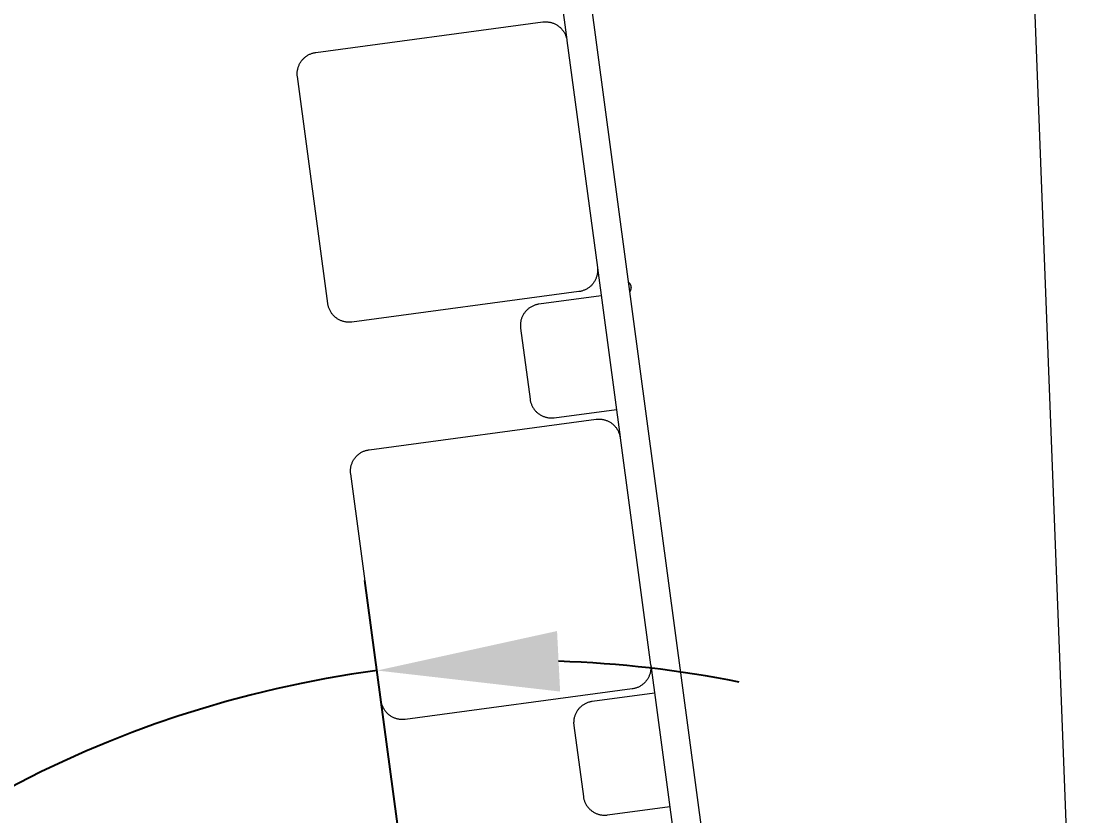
# Model space of a CAD drawing. Header units: inches. Extents: x -12 to 193, y -19 to 105.
# Drawn here: x 169.63 to 175.46, y 92.22 to 96.59 of the extents above; entities that cross this region are included whole.
import ezdxf

# ---------------------------------------------------------------- set-up
doc = ezdxf.new("R2010")
doc.units = ezdxf.units.IN
doc.layers.add('ZANO_R', color=7, linetype='Continuous', lineweight=0)
doc.layers.add('ZANO_W', color=1, linetype='Continuous', lineweight=0)
doc.styles.get("Standard").update_dxf_attribs({"font": 'arial.ttf'})
doc.dimstyles.new('amerykanie', dxfattribs={"dimtxt": 50, "dimasz": 50, "dimexe": 0.5, "dimexo": 0.5, "dimgap": 1, "dimtad": 1, "dimdec": 0, "dimzin": 0, "dimlunit": 5, "dimtxsty": 'Standard', "dimcen": 0.09, "dimclrd": 1, "dimclre": 1, "dimclrt": 1, "dimazin": 0, "dimtfac": 1, "dimtdec": 0, "dimtmove": 0, "dimatfit": 3, "dimfxl": 1, "dimtzin": 0, "dimarcsym": 1})

# ---------------------------------------------------------------- blocks, each defined once
blk = doc.blocks.new('*D370')
at = {"layer": 'ZANO_W', "color": 1, "lineweight": -2}
blk.add_line((171.9607, 90.2232), (171.5194, 93.5121), dxfattribs=at)
for start, end in [(78.71905, 88.18049), (97.64193, 180), (189.46144, 198.92289)]:
    blk.add_arc((172.3921, 87.0078), 6.0626, start, end, dxfattribs=at)
at = {"layer": 'ZANO_W', "color": 1}
for points in [[(172.5761, 93.2338), (172.5931, 92.9009), (171.5859, 93.0166)], [(166.5781, 86.025), (166.2459, 85.9975), (166.3295, 87.0078)]]:
    blk.add_solid(points, dxfattribs=at)
at = {"layer": 'ZANO_W', "color": 1, "insert": (166.8203, 91.8819), "char_height": 1.625, "attachment_point": 5, "rotation": 48.82097}
blk.add_mtext("82%%d21'", dxfattribs=at)

msp = doc.modelspace()

# ---------------------------------------------------------------- linework, layer by layer
at = {"layer": 'ZANO_R'}
for p, q in [((171.91266, 103.01551), (173.82781, 88.74185)), ((175.45768, 90.09261), (175.07388, 100.10631)), ((172.50508, 97.41595), (172.63003, 96.48466)), ((171.24896, 96.41588), (172.49762, 96.58342)), ((172.49762, 96.58342), (172.50162, 96.58388)), ((172.50162, 96.58388), (172.50564, 96.58421)), ((172.50564, 96.58421), (172.50967, 96.58441)), ((172.50967, 96.58441), (172.5137, 96.58446)), ((172.5137, 96.58446), (172.51773, 96.58438)), ((172.51773, 96.58438), (172.52176, 96.58416)), ((172.52176, 96.58416), (172.52578, 96.58381)), ((172.52578, 96.58381), (172.52978, 96.58331)), ((172.52978, 96.58331), (172.53376, 96.58268)), ((172.53376, 96.58268), (172.53772, 96.58192)), ((172.53772, 96.58192), (172.54166, 96.58102)), ((172.54166, 96.58102), (172.54555, 96.57998)), ((172.54555, 96.57998), (172.54941, 96.57882)), ((172.54941, 96.57882), (172.55323, 96.57752)), ((172.55323, 96.57752), (172.557, 96.57609)), ((172.557, 96.57609), (172.56073, 96.57454)), ((172.56073, 96.57454), (172.56439, 96.57285)), ((172.56439, 96.57285), (172.568, 96.57105)), ((172.568, 96.57105), (172.57154, 96.56912)), ((172.57154, 96.56912), (172.57501, 96.56707)), ((172.57501, 96.56707), (172.57842, 96.56491)), ((172.57842, 96.56491), (172.58174, 96.56263)), ((172.58174, 96.56263), (172.58499, 96.56024)), ((172.58499, 96.56024), (172.58815, 96.55773)), ((172.58815, 96.55773), (172.59123, 96.55513)), ((172.59123, 96.55513), (172.59422, 96.55241)), ((172.59422, 96.55241), (172.59711, 96.5496)), ((172.59711, 96.5496), (172.5999, 96.54669)), ((172.5999, 96.54669), (172.60259, 96.54369)), ((172.60259, 96.54369), (172.60518, 96.5406)), ((172.60518, 96.5406), (172.60766, 96.53742)), ((172.60766, 96.53742), (172.61003, 96.53416)), ((172.61003, 96.53416), (172.61229, 96.53081)), ((172.61229, 96.53081), (172.61443, 96.5274)), ((172.61443, 96.5274), (172.61646, 96.52391)), ((172.61646, 96.52391), (172.61836, 96.52036)), ((172.61836, 96.52036), (172.62015, 96.51674)), ((172.62015, 96.51674), (172.6218, 96.51306)), ((172.6218, 96.51306), (172.62334, 96.50933)), ((172.62334, 96.50933), (172.62474, 96.50555)), ((172.62474, 96.50555), (172.62601, 96.50172)), ((172.62601, 96.50172), (172.62715, 96.49785)), ((172.62715, 96.49785), (172.62816, 96.49395)), ((172.62816, 96.49395), (172.62904, 96.49001)), ((172.62904, 96.49001), (172.62978, 96.48605)), ((172.62978, 96.48605), (172.63038, 96.48206)), ((172.63038, 96.48206), (172.79792, 95.23341)), ((171.16612, 96.36391), (171.1684, 96.36724)), ((171.1684, 96.36724), (171.17079, 96.37049)), ((171.17079, 96.37049), (171.17329, 96.37365)), ((171.17329, 96.37365), (171.1759, 96.37673)), ((171.1759, 96.37673), (171.17861, 96.37971)), ((171.17861, 96.37971), (171.18142, 96.3826)), ((171.18142, 96.3826), (171.18433, 96.3854)), ((171.18433, 96.3854), (171.18733, 96.38809)), ((171.18733, 96.38809), (171.19043, 96.39068)), ((171.19043, 96.39068), (171.19361, 96.39316)), ((171.19361, 96.39316), (171.19687, 96.39553)), ((171.19687, 96.39553), (171.20021, 96.39779)), ((171.20021, 96.39779), (171.20363, 96.39993)), ((171.20363, 96.39993), (171.20711, 96.40196)), ((171.20711, 96.40196), (171.21067, 96.40386)), ((171.21067, 96.40386), (171.21429, 96.40564)), ((171.21429, 96.40564), (171.21796, 96.4073)), ((171.21796, 96.4073), (171.22169, 96.40883)), ((171.22169, 96.40883), (171.22548, 96.41024)), ((171.22548, 96.41024), (171.2293, 96.41151)), ((171.2293, 96.41151), (171.23317, 96.41265)), ((171.23317, 96.41265), (171.23707, 96.41366)), ((171.23707, 96.41366), (171.24101, 96.41454)), ((171.24101, 96.41454), (171.24498, 96.41528)), ((171.24498, 96.41528), (171.24896, 96.41588)), ((171.14664, 96.30323), (171.14686, 96.30726)), ((171.14686, 96.30726), (171.14722, 96.31127)), ((171.14722, 96.31127), (171.14771, 96.31528)), ((171.14771, 96.31528), (171.14834, 96.31926)), ((171.14834, 96.31926), (171.14911, 96.32322)), ((171.14911, 96.32322), (171.15001, 96.32715)), ((171.15001, 96.32715), (171.15104, 96.33105)), ((171.15104, 96.33105), (171.15221, 96.33491)), ((171.15221, 96.33491), (171.15351, 96.33873)), ((171.15351, 96.33873), (171.15493, 96.3425)), ((171.15493, 96.3425), (171.15649, 96.34622)), ((171.15649, 96.34622), (171.15817, 96.34989)), ((171.15817, 96.34989), (171.15998, 96.35349)), ((171.15998, 96.35349), (171.1619, 96.35704)), ((171.1619, 96.35704), (171.16395, 96.36051)), ((171.16395, 96.36051), (171.16612, 96.36391)), ((171.14656, 96.2992), (171.14664, 96.30323)), ((171.14662, 96.29517), (171.14656, 96.2992)), ((171.14681, 96.29114), (171.14662, 96.29517)), ((171.14714, 96.28712), (171.14681, 96.29114)), ((171.14761, 96.28311), (171.14714, 96.28712)), ((171.31514, 95.03446), (171.14761, 96.28311)), ((172.79782, 95.20124), (172.79719, 95.19726)), ((172.79831, 95.20525), (172.79782, 95.20124)), ((172.79792, 95.23341), (172.79839, 95.2294)), ((172.79827, 95.23081), (172.92322, 94.29952)), ((172.79867, 95.20926), (172.79831, 95.20525)), ((172.79839, 95.2294), (172.79872, 95.22538)), ((172.79889, 95.21329), (172.79867, 95.20926)), ((172.79872, 95.22538), (172.79891, 95.22136)), ((172.79897, 95.21732), (172.79889, 95.21329)), ((172.79891, 95.22136), (172.79897, 95.21732)), ((172.77224, 95.14287), (172.76963, 95.13979)), ((172.77474, 95.14603), (172.77224, 95.14287)), ((172.77713, 95.14928), (172.77474, 95.14603)), ((172.77941, 95.15261), (172.77713, 95.14928)), ((172.78158, 95.15601), (172.77941, 95.15261)), ((172.78362, 95.15948), (172.78158, 95.15601)), ((172.78555, 95.16303), (172.78362, 95.15948)), ((172.78736, 95.16663), (172.78555, 95.16303)), ((172.78904, 95.1703), (172.78736, 95.16663)), ((172.79059, 95.17402), (172.78904, 95.1703)), ((172.79202, 95.17779), (172.79059, 95.17402)), ((172.79332, 95.18161), (172.79202, 95.17779)), ((172.79449, 95.18547), (172.79332, 95.18161)), ((172.79552, 95.18937), (172.79449, 95.18547)), ((172.79642, 95.1933), (172.79552, 95.18937)), ((172.79719, 95.19726), (172.79642, 95.1933)), ((172.96754, 95.15345), (172.96859, 95.15262)), ((172.96859, 95.15262), (172.96962, 95.15175)), ((172.96962, 95.15175), (172.97061, 95.15085)), ((172.97061, 95.15085), (172.97158, 95.14991)), ((172.97158, 95.14991), (172.97251, 95.14894)), ((172.97251, 95.14894), (172.97341, 95.14794)), ((172.97341, 95.14794), (172.97427, 95.14691)), ((172.97427, 95.14691), (172.9751, 95.14585)), ((172.9751, 95.14585), (172.97589, 95.14476)), ((172.97589, 95.14476), (172.97664, 95.14365)), ((172.97664, 95.14365), (172.97735, 95.14251)), ((172.97735, 95.14251), (172.97803, 95.14134)), ((172.97803, 95.14134), (172.97866, 95.14016)), ((172.69656, 95.10064), (171.44791, 94.93311)), ((172.70055, 95.10125), (172.69656, 95.10064)), ((172.70452, 95.10199), (172.70055, 95.10125)), ((172.70845, 95.10286), (172.70452, 95.10199)), ((172.71236, 95.10387), (172.70845, 95.10286)), ((172.71623, 95.10501), (172.71236, 95.10387)), ((172.72005, 95.10629), (172.71623, 95.10501)), ((172.72383, 95.10769), (172.72005, 95.10629)), ((172.72757, 95.10922), (172.72383, 95.10769)), ((172.73124, 95.11088), (172.72757, 95.10922)), ((172.73486, 95.11266), (172.73124, 95.11088)), ((172.73841, 95.11456), (172.73486, 95.11266)), ((172.7419, 95.11659), (172.73841, 95.11456)), ((172.74532, 95.11873), (172.7419, 95.11659)), ((172.74866, 95.12099), (172.74532, 95.11873)), ((172.75192, 95.12336), (172.74866, 95.12099)), ((172.7551, 95.12584), (172.75192, 95.12336)), ((172.75819, 95.12843), (172.7551, 95.12584)), ((172.7612, 95.13112), (172.75819, 95.12843)), ((172.76411, 95.13392), (172.7612, 95.13112)), ((172.76692, 95.13681), (172.76411, 95.13392)), ((172.76963, 95.13979), (172.76692, 95.13681)), ((172.97574, 95.09935), (172.97494, 95.09827)), ((172.9765, 95.10046), (172.97574, 95.09935)), ((172.97722, 95.10159), (172.9765, 95.10046)), ((172.9779, 95.10275), (172.97722, 95.10159)), ((172.97855, 95.10393), (172.9779, 95.10275)), ((172.97915, 95.10514), (172.97855, 95.10393)), ((172.97866, 95.14016), (172.97926, 95.13895)), ((172.97971, 95.10636), (172.97915, 95.10514)), ((172.97926, 95.13895), (172.97981, 95.13773)), ((172.98023, 95.1076), (172.97971, 95.10636)), ((172.97981, 95.13773), (172.98032, 95.13648)), ((172.9807, 95.10886), (172.98023, 95.1076)), ((172.98032, 95.13648), (172.98079, 95.13522)), ((172.98114, 95.11013), (172.9807, 95.10886)), ((172.98079, 95.13522), (172.98121, 95.13395)), ((172.98153, 95.11142), (172.98114, 95.11013)), ((172.98121, 95.13395), (172.98159, 95.13266)), ((172.98187, 95.11271), (172.98153, 95.11142)), ((172.98159, 95.13266), (172.98193, 95.13136)), ((172.98217, 95.11402), (172.98187, 95.11271)), ((172.98193, 95.13136), (172.98222, 95.13004)), ((172.98243, 95.11534), (172.98217, 95.11402)), ((172.98222, 95.13004), (172.98247, 95.12872)), ((172.98264, 95.11667), (172.98243, 95.11534)), ((172.98247, 95.12872), (172.98267, 95.12739)), ((172.9828, 95.11801), (172.98264, 95.11667)), ((172.98267, 95.12739), (172.98283, 95.12606)), ((172.98292, 95.11935), (172.9828, 95.11801)), ((172.98283, 95.12606), (172.98294, 95.12472)), ((172.98299, 95.12069), (172.98292, 95.11935)), ((172.98294, 95.12472), (172.983, 95.12338)), ((172.98302, 95.12203), (172.98299, 95.12069)), ((172.983, 95.12338), (172.98302, 95.12203)), ((171.31575, 95.03047), (171.31514, 95.03446)), ((171.31649, 95.02651), (171.31575, 95.03047)), ((171.31736, 95.02257), (171.31649, 95.02651)), ((172.44943, 95.02437), (172.4457, 95.02284)), ((172.45321, 95.02577), (172.44943, 95.02437)), ((172.45704, 95.02705), (172.45321, 95.02577)), ((172.46091, 95.02819), (172.45704, 95.02705)), ((172.46481, 95.0292), (172.46091, 95.02819)), ((172.46875, 95.03007), (172.46481, 95.0292)), ((172.47271, 95.03081), (172.46875, 95.03007)), ((172.4767, 95.03142), (172.47271, 95.03081)), ((172.81886, 95.07733), (172.4767, 95.03142)), ((171.31837, 95.01867), (171.31736, 95.02257)), ((171.31952, 95.0148), (171.31837, 95.01867)), ((171.32079, 95.01097), (171.31952, 95.0148)), ((171.32219, 95.00719), (171.32079, 95.01097)), ((171.32372, 95.00346), (171.32219, 95.00719)), ((171.32538, 94.99978), (171.32372, 95.00346)), ((171.32716, 94.99617), (171.32538, 94.99978)), ((171.32907, 94.99261), (171.32716, 94.99617)), ((171.33109, 94.98912), (171.32907, 94.99261)), ((171.33324, 94.98571), (171.33109, 94.98912)), ((171.3355, 94.98236), (171.33324, 94.98571)), ((171.33787, 94.9791), (171.3355, 94.98236)), ((171.34035, 94.97592), (171.33787, 94.9791)), ((171.34294, 94.97283), (171.34035, 94.97592)), ((171.34563, 94.96983), (171.34294, 94.97283)), ((171.34842, 94.96692), (171.34563, 94.96983)), ((171.35131, 94.96411), (171.34842, 94.96692)), ((172.38771, 94.96903), (172.38591, 94.96543)), ((172.38964, 94.97257), (172.38771, 94.96903)), ((172.39169, 94.97605), (172.38964, 94.97257)), ((172.39385, 94.97945), (172.39169, 94.97605)), ((172.39613, 94.98278), (172.39385, 94.97945)), ((172.39853, 94.98603), (172.39613, 94.98278)), ((172.40103, 94.98919), (172.39853, 94.98603)), ((172.40364, 94.99227), (172.40103, 94.98919)), ((172.40635, 94.99525), (172.40364, 94.99227)), ((172.40916, 94.99814), (172.40635, 94.99525)), ((172.41207, 95.00094), (172.40916, 94.99814)), ((172.41507, 95.00363), (172.41207, 95.00094)), ((172.41816, 95.00622), (172.41507, 95.00363)), ((172.42134, 95.0087), (172.41816, 95.00622)), ((172.42461, 95.01107), (172.42134, 95.0087)), ((172.42795, 95.01333), (172.42461, 95.01107)), ((172.43136, 95.01547), (172.42795, 95.01333)), ((172.43485, 95.01749), (172.43136, 95.01547)), ((172.43841, 95.0194), (172.43485, 95.01749)), ((172.44202, 95.02118), (172.43841, 95.0194)), ((172.4457, 95.02284), (172.44202, 95.02118)), ((171.3543, 94.9614), (171.35131, 94.96411)), ((171.35737, 94.95879), (171.3543, 94.9614)), ((171.36054, 94.95629), (171.35737, 94.95879)), ((171.36378, 94.95389), (171.36054, 94.95629)), ((171.36711, 94.95161), (171.36378, 94.95389)), ((171.37051, 94.94945), (171.36711, 94.95161)), ((171.37399, 94.9474), (171.37051, 94.94945)), ((171.37753, 94.94547), (171.37399, 94.9474)), ((171.38114, 94.94367), (171.37753, 94.94547)), ((171.3848, 94.94199), (171.38114, 94.94367)), ((171.38852, 94.94043), (171.3848, 94.94199)), ((171.3923, 94.939), (171.38852, 94.94043)), ((171.39611, 94.93771), (171.3923, 94.939)), ((171.39997, 94.93654), (171.39611, 94.93771)), ((171.40387, 94.9355), (171.39997, 94.93654)), ((171.4078, 94.9346), (171.40387, 94.9355)), ((171.41176, 94.93384), (171.4078, 94.9346)), ((171.41575, 94.93321), (171.41176, 94.93384)), ((171.41975, 94.93271), (171.41575, 94.93321)), ((171.42377, 94.93236), (171.41975, 94.93271)), ((171.42779, 94.93214), (171.42377, 94.93236)), ((171.43183, 94.93206), (171.42779, 94.93214)), ((171.43586, 94.93211), (171.43183, 94.93206)), ((171.43989, 94.93231), (171.43586, 94.93211)), ((171.44391, 94.93264), (171.43989, 94.93231)), ((171.44791, 94.93311), (171.44391, 94.93264)), ((172.37438, 94.91877), (172.3743, 94.91474)), ((172.3743, 94.91474), (172.37435, 94.9107)), ((172.37435, 94.9107), (172.37455, 94.90668)), ((172.3746, 94.9228), (172.37438, 94.91877)), ((172.37496, 94.92681), (172.3746, 94.9228)), ((172.37545, 94.93082), (172.37496, 94.92681)), ((172.37608, 94.9348), (172.37545, 94.93082)), ((172.37685, 94.93876), (172.37608, 94.9348)), ((172.37775, 94.94269), (172.37685, 94.93876)), ((172.37878, 94.94659), (172.37775, 94.94269)), ((172.37995, 94.95045), (172.37878, 94.94659)), ((172.38124, 94.95427), (172.37995, 94.95045)), ((172.38267, 94.95804), (172.38124, 94.95427)), ((172.38423, 94.96176), (172.38267, 94.95804)), ((172.38591, 94.96543), (172.38423, 94.96176)), ((172.37455, 94.90668), (172.37488, 94.90266)), ((172.37488, 94.90266), (172.37535, 94.89865)), ((172.37535, 94.89865), (172.4277, 94.50845)), ((172.4277, 94.50845), (172.42831, 94.50446)), ((172.42831, 94.50446), (172.42905, 94.50049)), ((172.42905, 94.50049), (172.42992, 94.49656)), ((172.42992, 94.49656), (172.43093, 94.49265)), ((172.43093, 94.49265), (172.43207, 94.48879)), ((172.43207, 94.48879), (172.43335, 94.48496)), ((172.43335, 94.48496), (172.43475, 94.48118)), ((172.43475, 94.48118), (172.43628, 94.47745)), ((172.43628, 94.47745), (172.43794, 94.47377)), ((172.43794, 94.47377), (172.43972, 94.47015)), ((172.43972, 94.47015), (172.44163, 94.4666)), ((172.44163, 94.4666), (172.44365, 94.46311)), ((172.44365, 94.46311), (172.44579, 94.45969)), ((172.44579, 94.45969), (172.44805, 94.45635)), ((172.44805, 94.45635), (172.45042, 94.45309)), ((172.45042, 94.45309), (172.4529, 94.44991)), ((172.4529, 94.44991), (172.45549, 94.44682)), ((172.45549, 94.44682), (172.45818, 94.44381)), ((172.45818, 94.44381), (172.46098, 94.44091)), ((172.46098, 94.44091), (172.46387, 94.43809)), ((172.56047, 94.40709), (172.90263, 94.453)), ((171.54215, 94.23074), (172.7908, 94.39827)), ((172.46387, 94.43809), (172.46685, 94.43538)), ((172.46685, 94.43538), (172.46993, 94.43277)), ((172.46993, 94.43277), (172.47309, 94.43027)), ((172.47309, 94.43027), (172.47634, 94.42788)), ((172.47634, 94.42788), (172.47967, 94.4256)), ((172.47967, 94.4256), (172.48307, 94.42344)), ((172.48307, 94.42344), (172.48655, 94.42139)), ((172.48655, 94.42139), (172.49009, 94.41946)), ((172.49009, 94.41946), (172.49369, 94.41765)), ((172.49369, 94.41765), (172.49736, 94.41597)), ((172.49736, 94.41597), (172.50108, 94.41442)), ((172.50108, 94.41442), (172.50485, 94.41299)), ((172.50485, 94.41299), (172.50867, 94.41169)), ((172.50867, 94.41169), (172.51253, 94.41053)), ((172.51253, 94.41053), (172.51643, 94.40949)), ((172.51643, 94.40949), (172.52036, 94.40859)), ((172.52036, 94.40859), (172.52432, 94.40783)), ((172.52432, 94.40783), (172.5283, 94.4072)), ((172.5283, 94.4072), (172.53231, 94.4067)), ((172.53231, 94.4067), (172.53632, 94.40635)), ((172.53632, 94.40635), (172.54035, 94.40613)), ((172.54035, 94.40613), (172.54438, 94.40604)), ((172.54438, 94.40604), (172.54842, 94.4061)), ((172.54842, 94.4061), (172.55244, 94.40629)), ((172.55244, 94.40629), (172.55646, 94.40662)), ((172.55646, 94.40662), (172.56047, 94.40709)), ((172.7908, 94.39827), (172.79481, 94.39874)), ((172.79481, 94.39874), (172.79883, 94.39907)), ((172.79883, 94.39907), (172.80286, 94.39927)), ((172.80286, 94.39927), (172.80689, 94.39932)), ((172.80689, 94.39932), (172.81092, 94.39924)), ((172.81092, 94.39924), (172.81495, 94.39902)), ((172.81495, 94.39902), (172.81897, 94.39866)), ((172.81897, 94.39866), (172.82297, 94.39817)), ((172.82297, 94.39817), (172.82695, 94.39754)), ((172.82695, 94.39754), (172.83091, 94.39677)), ((172.83091, 94.39677), (172.83484, 94.39587)), ((172.83484, 94.39587), (172.83874, 94.39484)), ((172.83874, 94.39484), (172.8426, 94.39367)), ((172.8426, 94.39367), (172.84642, 94.39238)), ((172.84642, 94.39238), (172.85019, 94.39095)), ((172.85019, 94.39095), (172.85391, 94.38939)), ((172.85391, 94.38939), (172.85758, 94.38771)), ((172.85758, 94.38771), (172.86119, 94.38591)), ((172.86119, 94.38591), (172.86473, 94.38398)), ((172.86473, 94.38398), (172.8682, 94.38193)), ((172.8682, 94.38193), (172.87161, 94.37977)), ((172.87161, 94.37977), (172.87493, 94.37749)), ((172.87493, 94.37749), (172.87818, 94.37509)), ((172.87818, 94.37509), (172.88134, 94.37259)), ((172.88134, 94.37259), (172.88442, 94.36998)), ((172.88442, 94.36998), (172.8874, 94.36727)), ((172.8874, 94.36727), (172.89029, 94.36446)), ((172.89029, 94.36446), (172.89309, 94.36155)), ((172.89309, 94.36155), (172.89578, 94.35855)), ((172.89578, 94.35855), (172.89837, 94.35546)), ((172.89837, 94.35546), (172.90085, 94.35228)), ((172.90085, 94.35228), (172.90322, 94.34901)), ((172.90322, 94.34901), (172.90548, 94.34567)), ((172.90548, 94.34567), (172.90762, 94.34226)), ((172.90762, 94.34226), (172.90965, 94.33877)), ((172.90965, 94.33877), (172.91155, 94.33521)), ((172.91155, 94.33521), (172.91334, 94.3316)), ((172.91334, 94.3316), (172.91499, 94.32792)), ((172.91499, 94.32792), (172.91652, 94.32419)), ((172.91652, 94.32419), (172.91793, 94.32041)), ((172.91793, 94.32041), (172.9192, 94.31658)), ((172.9192, 94.31658), (172.92034, 94.31271)), ((172.92034, 94.31271), (172.92135, 94.30881)), ((172.92135, 94.30881), (172.92223, 94.30487)), ((172.92223, 94.30487), (172.92297, 94.30091)), ((172.92297, 94.30091), (172.92357, 94.29692)), ((172.92357, 94.29692), (173.09111, 93.04827)), ((171.48361, 94.20554), (171.48679, 94.20802)), ((171.48679, 94.20802), (171.49006, 94.21039)), ((171.49006, 94.21039), (171.4934, 94.21265)), ((171.4934, 94.21265), (171.49681, 94.21479)), ((171.49681, 94.21479), (171.5003, 94.21681)), ((171.5003, 94.21681), (171.50386, 94.21872)), ((171.50386, 94.21872), (171.50747, 94.2205)), ((171.50747, 94.2205), (171.51115, 94.22216)), ((171.51115, 94.22216), (171.51488, 94.22369)), ((171.51488, 94.22369), (171.51866, 94.22509)), ((171.51866, 94.22509), (171.52249, 94.22637)), ((171.52249, 94.22637), (171.52636, 94.22751)), ((171.52636, 94.22751), (171.53026, 94.22852)), ((171.53026, 94.22852), (171.5342, 94.22939)), ((171.5342, 94.22939), (171.53816, 94.23013)), ((171.53816, 94.23013), (171.54215, 94.23074)), ((171.44423, 94.14591), (171.4454, 94.14977)), ((171.4454, 94.14977), (171.4467, 94.15359)), ((171.4467, 94.15359), (171.44812, 94.15736)), ((171.44812, 94.15736), (171.44968, 94.16108)), ((171.44968, 94.16108), (171.45136, 94.16475)), ((171.45136, 94.16475), (171.45316, 94.16835)), ((171.45316, 94.16835), (171.45509, 94.17189)), ((171.45509, 94.17189), (171.45714, 94.17537)), ((171.45714, 94.17537), (171.45931, 94.17877)), ((171.45931, 94.17877), (171.46158, 94.1821)), ((171.46158, 94.1821), (171.46398, 94.18535)), ((171.46398, 94.18535), (171.46648, 94.18851)), ((171.46648, 94.18851), (171.46909, 94.19159)), ((171.46909, 94.19159), (171.4718, 94.19457)), ((171.4718, 94.19457), (171.47461, 94.19746)), ((171.47461, 94.19746), (171.47752, 94.20025)), ((171.47752, 94.20025), (171.48052, 94.20295)), ((171.48052, 94.20295), (171.48361, 94.20554)), ((171.43975, 94.11406), (171.43983, 94.11809)), ((171.4398, 94.11002), (171.43975, 94.11406)), ((171.44, 94.106), (171.4398, 94.11002)), ((171.43983, 94.11809), (171.44005, 94.12212)), ((171.44033, 94.10198), (171.44, 94.106)), ((171.44005, 94.12212), (171.44041, 94.12613)), ((171.4408, 94.09797), (171.44033, 94.10198)), ((171.44041, 94.12613), (171.4409, 94.13014)), ((171.60833, 92.84932), (171.4408, 94.09797)), ((171.4409, 94.13014), (171.44153, 94.13412)), ((171.44153, 94.13412), (171.4423, 94.13808)), ((171.4423, 94.13808), (171.4432, 94.14201)), ((171.4432, 94.14201), (171.44423, 94.14591)), ((173.09111, 93.04827), (173.09158, 93.04426)), ((173.09146, 93.04567), (173.21641, 92.11438)), ((173.09158, 93.04426), (173.09191, 93.04024)), ((173.08223, 92.98516), (173.08055, 92.98149)), ((173.08378, 92.98888), (173.08223, 92.98516)), ((173.08521, 92.99265), (173.08378, 92.98888)), ((173.08651, 92.99647), (173.08521, 92.99265)), ((173.08767, 93.00033), (173.08651, 92.99647)), ((173.08871, 93.00423), (173.08767, 93.00033)), ((173.08961, 93.00816), (173.08871, 93.00423)), ((173.09037, 93.01212), (173.08961, 93.00816)), ((173.091, 93.0161), (173.09037, 93.01212)), ((173.0915, 93.0201), (173.091, 93.0161)), ((173.09185, 93.02412), (173.0915, 93.0201)), ((173.09207, 93.02815), (173.09185, 93.02412)), ((173.09191, 93.04024), (173.0921, 93.03621)), ((173.09216, 93.03218), (173.09207, 93.02815)), ((173.0921, 93.03621), (173.09216, 93.03218)), ((173.02443, 92.92574), (173.02075, 92.92408)), ((173.02805, 92.92752), (173.02443, 92.92574)), ((173.0316, 92.92942), (173.02805, 92.92752)), ((173.03509, 92.93145), (173.0316, 92.92942)), ((173.03851, 92.93359), (173.03509, 92.93145)), ((173.04185, 92.93585), (173.03851, 92.93359)), ((173.04511, 92.93822), (173.04185, 92.93585)), ((173.04829, 92.9407), (173.04511, 92.93822)), ((173.05138, 92.94329), (173.04829, 92.9407)), ((173.05439, 92.94598), (173.05138, 92.94329)), ((173.05729, 92.94878), (173.05439, 92.94598)), ((173.06011, 92.95167), (173.05729, 92.94878)), ((173.06282, 92.95465), (173.06011, 92.95167)), ((173.06543, 92.95773), (173.06282, 92.95465)), ((173.06793, 92.96089), (173.06543, 92.95773)), ((173.07032, 92.96414), (173.06793, 92.96089)), ((173.0726, 92.96747), (173.07032, 92.96414)), ((173.07476, 92.97087), (173.0726, 92.96747)), ((173.07681, 92.97434), (173.07476, 92.97087)), ((173.07874, 92.97789), (173.07681, 92.97434)), ((173.08055, 92.98149), (173.07874, 92.97789)), ((172.98975, 92.9155), (171.7411, 92.74796)), ((173.11205, 92.89219), (172.76989, 92.84628)), ((172.99374, 92.9161), (172.98975, 92.9155)), ((172.9977, 92.91684), (172.99374, 92.9161)), ((173.00164, 92.91772), (172.9977, 92.91684)), ((173.00555, 92.91873), (173.00164, 92.91772)), ((173.00941, 92.91987), (173.00555, 92.91873)), ((173.01324, 92.92114), (173.00941, 92.91987)), ((173.01702, 92.92255), (173.01324, 92.92114)), ((173.02075, 92.92408), (173.01702, 92.92255)), ((171.60894, 92.84533), (171.60833, 92.84932)), ((171.60968, 92.84137), (171.60894, 92.84533)), ((171.61055, 92.83743), (171.60968, 92.84137)), ((171.61156, 92.83352), (171.61055, 92.83743)), ((171.6127, 92.82966), (171.61156, 92.83352)), ((171.61398, 92.82583), (171.6127, 92.82966)), ((171.61538, 92.82205), (171.61398, 92.82583)), ((171.61691, 92.81832), (171.61538, 92.82205)), ((171.61857, 92.81464), (171.61691, 92.81832)), ((171.62035, 92.81102), (171.61857, 92.81464)), ((171.62226, 92.80747), (171.62035, 92.81102)), ((172.69954, 92.81011), (172.69682, 92.80712)), ((172.70235, 92.813), (172.69954, 92.81011)), ((172.70526, 92.81579), (172.70235, 92.813)), ((172.70826, 92.81849), (172.70526, 92.81579)), ((172.71135, 92.82107), (172.70826, 92.81849)), ((172.71453, 92.82356), (172.71135, 92.82107)), ((172.71779, 92.82593), (172.71453, 92.82356)), ((172.72114, 92.82818), (172.71779, 92.82593)), ((172.72455, 92.83033), (172.72114, 92.82818)), ((172.72804, 92.83235), (172.72455, 92.83033)), ((172.73159, 92.83426), (172.72804, 92.83235)), ((172.73521, 92.83604), (172.73159, 92.83426)), ((172.73889, 92.8377), (172.73521, 92.83604)), ((172.74262, 92.83923), (172.73889, 92.8377)), ((172.7464, 92.84063), (172.74262, 92.83923)), ((172.75023, 92.84191), (172.7464, 92.84063)), ((172.7541, 92.84305), (172.75023, 92.84191)), ((172.758, 92.84406), (172.7541, 92.84305)), ((172.76194, 92.84493), (172.758, 92.84406)), ((172.7659, 92.84567), (172.76194, 92.84493)), ((172.76989, 92.84628), (172.7659, 92.84567)), ((171.62428, 92.80398), (171.62226, 92.80747)), ((171.62642, 92.80056), (171.62428, 92.80398)), ((171.62868, 92.79722), (171.62642, 92.80056)), ((171.63105, 92.79396), (171.62868, 92.79722)), ((171.63354, 92.79078), (171.63105, 92.79396)), ((171.63612, 92.78769), (171.63354, 92.79078)), ((171.63882, 92.78469), (171.63612, 92.78769)), ((171.64161, 92.78178), (171.63882, 92.78469)), ((171.6445, 92.77896), (171.64161, 92.78178)), ((171.64749, 92.77625), (171.6445, 92.77896)), ((171.65056, 92.77365), (171.64749, 92.77625)), ((171.65373, 92.77114), (171.65056, 92.77365)), ((171.65697, 92.76875), (171.65373, 92.77114)), ((171.6603, 92.76647), (171.65697, 92.76875)), ((171.6637, 92.76431), (171.6603, 92.76647)), ((171.66718, 92.76226), (171.6637, 92.76431)), ((171.67072, 92.76033), (171.66718, 92.76226)), ((171.67433, 92.75853), (171.67072, 92.76033)), ((171.67799, 92.75684), (171.67433, 92.75853)), ((171.68171, 92.75529), (171.67799, 92.75684)), ((171.68548, 92.75386), (171.68171, 92.75529)), ((171.6893, 92.75256), (171.68548, 92.75386)), ((171.69316, 92.7514), (171.6893, 92.75256)), ((171.69706, 92.75036), (171.69316, 92.7514)), ((171.70099, 92.74946), (171.69706, 92.75036)), ((172.67003, 92.75362), (172.66927, 92.74966)), ((172.67093, 92.75755), (172.67003, 92.75362)), ((172.67197, 92.76145), (172.67093, 92.75755)), ((172.67314, 92.76531), (172.67197, 92.76145)), ((172.67443, 92.76913), (172.67314, 92.76531)), ((172.67586, 92.7729), (172.67443, 92.76913)), ((172.67742, 92.77662), (172.67586, 92.7729)), ((172.6791, 92.78028), (172.67742, 92.77662)), ((172.6809, 92.78389), (172.6791, 92.78028)), ((172.68283, 92.78743), (172.6809, 92.78389)), ((172.68488, 92.79091), (172.68283, 92.78743)), ((172.68704, 92.79431), (172.68488, 92.79091)), ((172.68932, 92.79764), (172.68704, 92.79431)), ((172.69171, 92.80088), (172.68932, 92.79764)), ((172.69422, 92.80405), (172.69171, 92.80088)), ((172.69682, 92.80712), (172.69422, 92.80405)), ((171.70495, 92.7487), (171.70099, 92.74946)), ((171.70894, 92.74807), (171.70495, 92.7487)), ((171.71294, 92.74757), (171.70894, 92.74807)), ((171.71696, 92.74722), (171.71294, 92.74757)), ((171.72098, 92.747), (171.71696, 92.74722)), ((171.72501, 92.74691), (171.72098, 92.747)), ((171.72905, 92.74697), (171.72501, 92.74691)), ((171.73308, 92.74716), (171.72905, 92.74697)), ((171.73709, 92.7475), (171.73308, 92.74716)), ((171.7411, 92.74796), (171.73709, 92.7475)), ((172.66757, 92.73363), (172.66749, 92.7296)), ((172.66749, 92.7296), (172.66754, 92.72556)), ((172.66754, 92.72556), (172.66774, 92.72153)), ((172.66779, 92.73765), (172.66757, 92.73363)), ((172.66774, 92.72153), (172.66807, 92.71751)), ((172.66814, 92.74167), (172.66779, 92.73765)), ((172.66807, 92.71751), (172.66853, 92.71351)), ((172.66864, 92.74567), (172.66814, 92.74167)), ((172.66853, 92.71351), (172.72089, 92.32331)), ((172.66927, 92.74966), (172.66864, 92.74567)), ((172.72089, 92.32331), (172.72149, 92.31932)), ((172.72149, 92.31932), (172.72223, 92.31535)), ((172.72223, 92.31535), (172.72311, 92.31142)), ((172.72311, 92.31142), (172.72412, 92.30751)), ((172.72412, 92.30751), (172.72526, 92.30364)), ((172.72526, 92.30364), (172.72653, 92.29982)), ((172.72653, 92.29982), (172.72794, 92.29604)), ((172.72794, 92.29604), (172.72947, 92.2923)), ((172.72947, 92.2923), (172.73113, 92.28863)), ((172.73113, 92.28863), (172.73291, 92.28501)), ((172.73291, 92.28501), (172.73481, 92.28146)), ((172.73481, 92.28146), (172.73684, 92.27797)), ((172.73684, 92.27797), (172.73898, 92.27455)), ((172.73898, 92.27455), (172.74124, 92.27121)), ((172.74124, 92.27121), (172.74361, 92.26795)), ((172.74361, 92.26795), (172.74609, 92.26477)), ((172.74609, 92.26477), (172.74868, 92.26168)), ((172.74868, 92.26168), (172.75137, 92.25867)), ((172.75137, 92.25867), (172.75417, 92.25576)), ((172.75417, 92.25576), (172.75706, 92.25295)), ((172.75706, 92.25295), (172.76004, 92.25024)), ((172.76004, 92.25024), (172.76312, 92.24763)), ((172.76312, 92.24763), (172.76628, 92.24513)), ((172.76628, 92.24513), (172.76953, 92.24274)), ((172.76953, 92.24274), (172.77286, 92.24046)), ((172.77286, 92.24046), (172.77626, 92.23829)), ((172.77626, 92.23829), (172.77973, 92.23625)), ((172.77973, 92.23625), (172.78328, 92.23432)), ((172.78328, 92.23432), (172.78688, 92.23251)), ((172.78688, 92.23251), (172.79055, 92.23083)), ((172.79055, 92.23083), (172.79427, 92.22928)), ((172.79427, 92.22928), (172.79804, 92.22785)), ((172.79804, 92.22785), (172.80186, 92.22655)), ((172.80186, 92.22655), (172.80572, 92.22538)), ((172.85366, 92.22195), (173.19582, 92.26786)), ((172.80572, 92.22538), (172.80962, 92.22435)), ((172.80962, 92.22435), (172.81355, 92.22345)), ((172.81355, 92.22345), (172.81751, 92.22268)), ((172.81751, 92.22268), (172.82149, 92.22205)), ((172.82149, 92.22205), (172.82549, 92.22156)), ((172.82549, 92.22156), (172.82951, 92.2212)), ((172.82951, 92.2212), (172.83354, 92.22098)), ((172.83354, 92.22098), (172.83757, 92.2209)), ((172.83757, 92.2209), (172.8416, 92.22096)), ((172.8416, 92.22096), (172.84563, 92.22115)), ((172.84563, 92.22115), (172.84965, 92.22148)), ((172.84965, 92.22148), (172.85366, 92.22195))]:
    msp.add_line(p, q, dxfattribs=at)

# ---------------------------------------------------------------- dimensions: what is measured, and where the dimension line sits
at = {"layer": 'ZANO_W'}
dim = msp.add_angular_dim_2l(base=(168.90655, 91.96824), line1=((-8.53504, 87.0078), (193.01922, 87.0078)), line2=((172.19471, 88.47903), (172.02717, 89.72769)), dimstyle='amerykanie', override={"dimtxt": 1.625, "dimasz": 1, "dimgap": 0.5, "dimdec": 4, "dimaunit": 1, "dimadec": 1, "dimtdec": 4, "dimtmove": 1, "dimfrac": 2}, dxfattribs=at)
dim.commit()
dim.dimension.update_dxf_attribs({"geometry": '*D370', "text_midpoint": (166.82034, 91.88192)})

doc.saveas('drawing.dxf')
